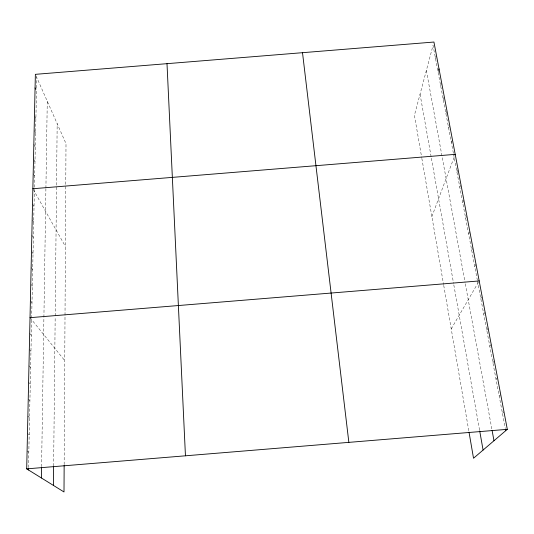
<?xml version="1.0" encoding="UTF-8"?>
<svg xmlns="http://www.w3.org/2000/svg" width="534" height="534" viewBox="0 0 534 534"><rect width="100%" height="100%" fill="white"/><g stroke="black" fill="none" stroke-linecap="round" stroke-linejoin="round"><path stroke-width="0.4" stroke-dasharray="2.67 2" d="M64.153 464.62L66.002 143.646L35.371 74.339M53.634 466.008L55.169 317.49M55.182 315.901L57.171 123.661M41.585 466.729L45.904 188.936M45.911 188.142L47.266 101.253M28.496 467.53L34.423 188.061M34.436 187.234L36.532 88.651M36.546 87.85L36.766 77.503M435.55 58.673L436.278 56.043M438.094 72.15L438.648 70.208M440.67 85.82L441.384 83.438M443.287 99.691L444.021 97.355M445.937 113.762L446.691 111.466M448.633 128.033L449.401 125.79M451.364 142.518L452.411 139.594M431.873 216.597L455.208 154.359M456.95 172.142L457.778 170.046M459.807 187.28L460.648 185.245M462.711 202.653L463.859 200.016M465.655 218.266L466.536 216.343M468.645 234.112L469.847 231.629M471.676 250.212L472.603 248.41M474.759 266.553L476.028 264.243M451.23 328.917L478.864 281.491M480.807 298.599L481.801 296.997M483.757 314.266L485.112 312.216M486.761 330.159L488.143 328.196M489.805 346.292L491.213 344.423M492.889 362.666L494.337 360.897M496.026 379.287L497.501 377.618M499.21 396.161L500.718 394.593M502.441 413.289L503.983 411.827M27.094 451.03L28.823 452.225M27.481 433.468L29.19 434.769M27.855 416.166L29.557 417.581M28.235 399.132L29.911 400.647M28.602 382.351L30.264 383.966M28.963 365.823L30.618 367.539M29.323 349.536L30.959 351.345M29.677 333.49L31.299 335.385M30.024 317.677L64.754 360.584M30.398 300.669L31.987 302.751M31.159 284.468L32.34 286.097M31.126 267.447L32.687 269.703M31.866 251.808L33.035 253.563M31.833 235.24L33.368 237.67M32.561 220.128L33.702 222.011M32.521 204.008L34.029 206.585M33.228 189.403L65.408 246.488M33.188 173.697L34.67 176.42M33.876 159.573L34.984 161.668M33.829 144.273L35.291 147.13M34.51 130.61L35.591 132.806M34.817 116.439L35.891 118.681M453.366 153.138L433.041 45.383L414.417 115.331L421.706 157.617M453.52 153.952L477.296 279.996M477.449 280.791L505.271 428.315M426.359 70.495L465.034 282.252M465.321 283.821L491.961 429.683M420.051 94.191L431.118 156.689M431.392 158.238L453.553 283.314M453.827 284.882L479.559 430.144M421.84 158.398L443.594 284.602M443.727 285.39L468.885 431.332"/><path stroke-width="0.8" d="M64.153 465.421L64 491.961L26.7 468.865L35.371 74.339L433.935 42.039L507.3 429.336L473.524 458.245L469.019 432.119M53.433 485.419L53.627 466.843M41.412 477.977L41.572 467.53M28.442 469.947L28.476 468.331M438.648 70.208L439.021 68.919M32.854 188.736L455.208 154.359M30.024 317.677L479.192 280.937M26.7 468.865L507.3 429.336M35.07 87.93L35.631 89.171M505.424 429.102L505.718 430.684M492.108 430.471L493.977 440.737M479.706 430.965L483.09 450.055M302.511 52.692L348.856 442.366M167.002 63.673L185.452 455.809"/></g></svg>
